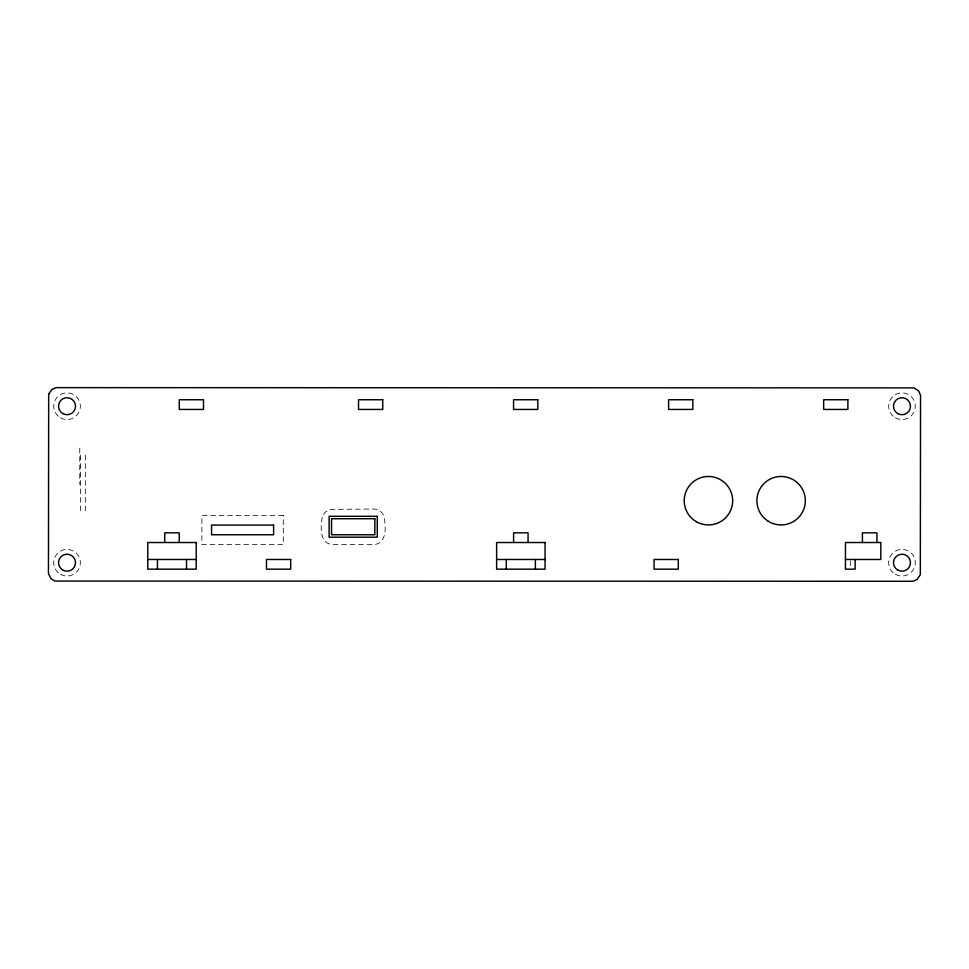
<?xml version="1.0" encoding="UTF-8"?>
<svg xmlns="http://www.w3.org/2000/svg" width="969" height="969" viewBox="0 0 969 969"><rect width="100%" height="100%" fill="white"/><g stroke="black" fill="none" stroke-linecap="round" stroke-linejoin="round"><path stroke-width="0.73" stroke-dasharray="4.84 3.63" d="M850.297 560.869L850.297 566.405M85.333 455.103L85.333 513.243M80.488 455.103L80.488 513.243M79.761 448.126L79.761 484.464M322.192 517.204C320.642 526.228 319.189 543.924 332.585 544.457L373.804 544.457C386.062 544.227 386.05 528.323 384.548 519.784C384.572 514.067 379.521 509.016 373.804 509.04L330.005 509.379L325.039 512.238L322.192 517.204M283.287 515.387L201.879 515.387L201.879 544.457L283.287 544.457L283.287 515.387M60.369 417.748A13.324 13.324 0 0 0 80.354 406.217A13.324 13.324 0 0 0 60.369 394.674A13.324 13.324 0 0 0 60.369 417.748M60.369 574.242A13.324 13.324 0 0 0 80.354 562.71A13.324 13.324 0 0 0 60.369 551.167A13.324 13.324 0 0 0 60.369 574.242M895.308 417.748A13.324 13.324 0 0 0 915.293 406.217A13.324 13.324 0 0 0 895.308 394.674A13.324 13.324 0 0 0 895.308 417.748M895.308 574.242A13.324 13.324 0 0 0 915.293 562.71A13.324 13.324 0 0 0 895.308 551.167A13.324 13.324 0 0 0 895.308 574.242"/><path stroke-width="1.45" d="M147.76 559.476L196.21 559.476M496.612 559.476L545.062 559.476M845.452 559.476L880.821 559.476L880.821 542.519L845.452 542.519L845.452 569.166L855.142 569.166L855.142 559.476M876.933 542.519L876.933 532.829L862.422 532.829L862.422 542.519M535.372 559.476L535.372 569.166M528.069 542.519L528.069 532.829L513.606 532.829L513.606 542.519M506.302 559.476L506.302 569.166M186.52 559.476L186.52 569.166M179.229 542.519L179.229 532.829L164.742 532.829L164.742 542.519M157.45 559.476L157.45 569.166M48.68 394.201L48.45 573.563L50.994 578.735L55.015 581.061L912.834 581.279L917.122 579.51L920.32 574.714L920.55 395.352L918.769 391.064L913.985 387.866L56.166 387.636L51.878 389.405L48.68 394.201M203.49 399.749L179.265 399.749L179.265 409.439L203.49 409.439L203.49 399.749M382.755 399.749L358.53 399.749L358.53 409.439L382.755 409.439L382.755 399.749M537.795 399.749L513.57 399.749L513.57 409.439L537.795 409.439L537.795 399.749M692.835 399.749L668.61 399.749L668.61 409.439L692.835 409.439L692.835 399.749M847.887 399.749L823.662 399.749L823.662 409.439L847.887 409.439L847.887 399.749M377.28 516.307L329.121 516.307L329.121 537.189L377.28 537.189L377.28 516.307M374.858 518.73L331.543 518.73L331.543 534.767L374.858 534.767L374.858 518.73M273.597 525.077L211.569 525.077L211.569 534.767L273.597 534.767L273.597 525.077M196.21 542.519L147.76 542.519L147.76 569.166L196.21 569.166L196.21 542.519M545.062 542.519L496.612 542.519L496.612 569.166L545.062 569.166L545.062 542.519M290.7 559.476L266.475 559.476L266.475 569.166L290.7 569.166L290.7 559.476M678.3 559.476L654.075 559.476L654.075 569.166L678.3 569.166L678.3 559.476M897.73 413.557A8.479 8.479 0 0 0 910.448 406.217A8.479 8.479 0 0 0 897.73 398.865A8.479 8.479 0 0 0 897.73 413.557M897.73 570.051A8.479 8.479 0 0 0 910.448 562.71A8.479 8.479 0 0 0 897.73 555.358A8.479 8.479 0 0 0 897.73 570.051M62.791 570.051A8.479 8.479 0 0 0 75.509 562.71A8.479 8.479 0 0 0 62.791 555.358A8.479 8.479 0 0 0 62.791 570.051M62.791 413.557A8.479 8.479 0 0 0 75.509 406.217A8.479 8.479 0 0 0 62.791 398.865A8.479 8.479 0 0 0 62.791 413.557M696.323 521.685A24.225 24.225 0 0 0 732.661 500.707A24.225 24.225 0 0 0 696.323 479.728A24.225 24.225 0 0 0 696.323 521.685M767.763 520.922A24.225 24.225 0 0 0 805.287 502.16A24.225 24.225 0 0 0 770.27 479.037A24.225 24.225 0 0 0 767.763 520.922"/></g></svg>
